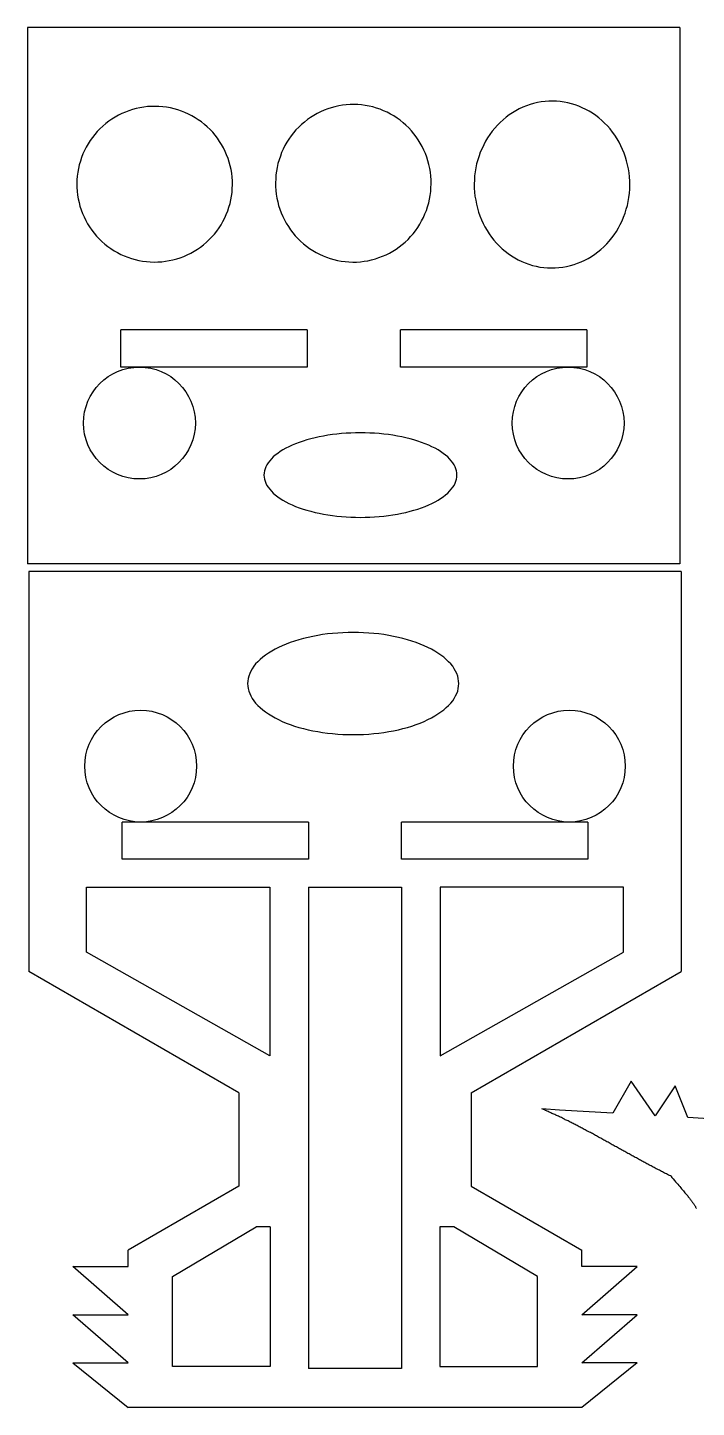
# Model space of a CAD drawing. Header units: millimetres. Extents: x 78 to 181, y 95 to 229.
# Drawn here: x 84.9 to 120.8, y 95.5 to 169.5 of the extents above; entities that cross this region are included whole.
import ezdxf

# ---------------------------------------------------------------- set-up
doc = ezdxf.new("R2010")
doc.units = ezdxf.units.MM
doc.layers.add('7', color=7, linetype='Continuous')

msp = doc.modelspace()

# ---------------------------------------------------------------- linework, layer by layer
at = {"color": 2}
for p, q in [((119.903, 169.471), (84.903, 169.471)), ((84.903, 169.471), (84.903, 140.714)), ((119.903, 169.471), (119.903, 140.714)), ((99.903, 153.265), (89.903, 153.265)), ((89.903, 151.265), (89.903, 153.265)), ((99.903, 153.265), (99.903, 151.265)), ((114.903, 153.265), (104.903, 153.265)), ((104.903, 151.265), (104.903, 153.265)), ((114.903, 153.265), (114.903, 151.265)), ((99.903, 151.265), (89.903, 151.265)), ((114.903, 151.265), (104.903, 151.265)), ((119.903, 140.714), (84.903, 140.714)), ((119.969, 140.309), (84.969, 140.309)), ((84.969, 140.309), (84.969, 118.853)), ((119.969, 140.309), (119.969, 118.853)), ((99.969, 126.87), (89.969, 126.87)), ((89.969, 124.87), (89.969, 126.87)), ((99.969, 126.87), (99.969, 124.87)), ((114.969, 126.87), (104.969, 126.87)), ((104.969, 124.87), (104.969, 126.87)), ((114.969, 126.87), (114.969, 124.87)), ((99.969, 124.87), (89.969, 124.87)), ((114.969, 124.87), (104.969, 124.87)), ((88.071, 123.368), (97.901, 123.368)), ((88.071, 119.882), (88.071, 123.368)), ((97.901, 123.368), (97.901, 114.34)), ((99.975, 123.368), (99.975, 97.569)), ((99.975, 123.368), (104.963, 123.368)), ((104.963, 123.368), (104.963, 97.569)), ((116.868, 123.368), (107.038, 123.368)), ((107.038, 123.368), (107.038, 114.34)), ((116.868, 119.882), (116.868, 123.368)), ((97.901, 114.34), (88.071, 119.882)), ((107.038, 114.34), (116.868, 119.882)), ((96.244, 112.344), (84.969, 118.853)), ((108.695, 112.344), (119.969, 118.853)), ((117.278, 112.98), (116.3, 111.254)), ((118.566, 111.12), (117.278, 112.98)), ((119.649, 112.722), (118.566, 111.12)), ((120.319, 111.019), (119.649, 112.722)), ((96.244, 112.344), (96.244, 107.344)), ((108.695, 112.344), (108.695, 107.344)), ((96.244, 107.344), (90.302, 103.913)), ((108.695, 107.344), (114.636, 103.913)), ((92.679, 102.494), (97.166, 105.167)), ((97.926, 105.167), (97.166, 105.167)), ((97.926, 105.167), (97.926, 97.671)), ((107.772, 105.167), (107.012, 105.167)), ((107.012, 105.167), (107.012, 97.671)), ((112.26, 102.494), (107.772, 105.167)), ((90.302, 103.03), (90.302, 103.913)), ((114.636, 103.03), (114.636, 103.913)), ((87.328, 103.03), (90.302, 103.03)), ((90.302, 100.447), (87.328, 103.03)), ((117.611, 103.03), (114.636, 103.03)), ((114.636, 100.447), (117.611, 103.03)), ((92.679, 97.671), (92.679, 102.494)), ((112.26, 97.671), (112.26, 102.494)), ((87.328, 100.447), (90.302, 100.447)), ((90.302, 97.863), (87.328, 100.447)), ((117.611, 100.447), (114.636, 100.447)), ((114.636, 97.863), (117.611, 100.447)), ((87.328, 97.863), (90.302, 97.863)), ((87.328, 97.863), (90.302, 95.479)), ((97.926, 97.671), (92.679, 97.671)), ((107.012, 97.671), (112.26, 97.671)), ((117.611, 97.863), (114.636, 97.863)), ((117.611, 97.863), (114.636, 95.479)), ((104.963, 97.569), (99.975, 97.569)), ((114.636, 95.479), (90.302, 95.479))]:
    msp.add_line(p, q, dxfattribs=at)
at = {"color": 1}
for p, q in [((117.278, 112.98), (116.3, 111.254)), ((118.566, 111.12), (117.278, 112.98)), ((119.649, 112.722), (118.566, 111.12)), ((120.319, 111.019), (119.649, 112.722))]:
    msp.add_line(p, q, dxfattribs=at)
at = {"color": 2}
for points in [[(91.693, 156.899, 0), (91.893, 156.902, 0), (92.103, 156.916, 0), (92.303, 156.94, 0), (92.503, 156.973, 0), (92.703, 157.017, 0), (92.903, 157.07, 0), (93.093, 157.133, 0), (93.293, 157.205, 0), (93.473, 157.287, 0), (93.663, 157.378, 0), (93.843, 157.478, 0), (94.013, 157.586, 0), (94.183, 157.703, 0), (94.343, 157.828, 0), (94.503, 157.96, 0), (94.653, 158.101, 0), (94.793, 158.248, 0), (94.923, 158.402, 0), (95.053, 158.563, 0), (95.173, 158.73, 0), (95.283, 158.902, 0), (95.383, 159.08, 0), (95.483, 159.262, 0), (95.563, 159.449, 0), (95.643, 159.639, 0), (95.703, 159.833, 0), (95.763, 160.031, 0), (95.803, 160.23, 0), (95.843, 160.432, 0), (95.873, 160.635, 0), (95.883, 160.839, 0), (95.893, 161.044, 0), (95.893, 161.249, 0), (95.873, 161.454, 0), (95.853, 161.657, 0), (95.823, 161.859, 0), (95.773, 162.06, 0), (95.723, 162.257, 0), (95.663, 162.452, 0), (95.583, 162.644, 0), (95.503, 162.832, 0), (95.413, 163.016, 0), (95.313, 163.195, 0), (95.203, 163.369, 0), (95.093, 163.537, 0), (94.963, 163.7, 0), (94.833, 163.856, 0), (94.693, 164.005, 0), (94.543, 164.147, 0), (94.393, 164.282, 0), (94.233, 164.41, 0), (94.063, 164.529, 0), (93.893, 164.64, 0), (93.713, 164.742, 0), (93.533, 164.835, 0), (93.343, 164.92, 0), (93.153, 164.995, 0), (92.963, 165.061, 0), (92.763, 165.117, 0), (92.563, 165.163, 0), (92.363, 165.199, 0), (92.153, 165.226, 0), (91.953, 165.242, 0), (91.753, 165.249, 0), (91.543, 165.245, 0), (91.343, 165.232, 0), (91.133, 165.208, 0), (90.933, 165.175, 0), (90.733, 165.131, 0), (90.533, 165.078, 0), (90.343, 165.015, 0), (90.153, 164.943, 0), (89.963, 164.861, 0), (89.773, 164.77, 0), (89.603, 164.67, 0), (89.423, 164.562, 0), (89.253, 164.445, 0), (89.093, 164.32, 0), (88.933, 164.187, 0), (88.783, 164.047, 0), (88.643, 163.9, 0), (88.513, 163.746, 0), (88.383, 163.585, 0), (88.263, 163.418, 0), (88.153, 163.246, 0), (88.053, 163.068, 0), (87.953, 162.886, 0), (87.873, 162.699, 0), (87.793, 162.508, 0), (87.733, 162.314, 0), (87.673, 162.117, 0), (87.633, 161.918, 0), (87.593, 161.716, 0), (87.563, 161.513, 0), (87.553, 161.308, 0), (87.543, 161.104, 0), (87.543, 160.899, 0), (87.563, 160.694, 0), (87.583, 160.491, 0), (87.623, 160.289, 0), (87.663, 160.088, 0), (87.713, 159.89, 0), (87.773, 159.695, 0), (87.853, 159.504, 0), (87.933, 159.316, 0), (88.023, 159.132, 0), (88.123, 158.953, 0), (88.233, 158.779, 0), (88.343, 158.611, 0), (88.473, 158.448, 0), (88.603, 158.292, 0), (88.743, 158.143, 0), (88.893, 158, 0), (89.043, 157.865, 0), (89.203, 157.738, 0), (89.373, 157.619, 0), (89.543, 157.508, 0), (89.723, 157.406, 0), (89.903, 157.312, 0), (90.093, 157.228, 0), (90.283, 157.153, 0), (90.483, 157.087, 0), (90.673, 157.031, 0), (90.873, 156.985, 0), (91.073, 156.948, 0), (91.283, 156.922, 0), (91.483, 156.905, 0), (91.693, 156.899, 0)], [(102.353, 156.897, 0), (102.553, 156.9, 0), (102.763, 156.914, 0), (102.963, 156.938, 0), (103.163, 156.972, 0), (103.363, 157.016, 0), (103.563, 157.07, 0), (103.753, 157.134, 0), (103.953, 157.207, 0), (104.133, 157.29, 0), (104.323, 157.382, 0), (104.503, 157.483, 0), (104.673, 157.592, 0), (104.843, 157.711, 0), (105.003, 157.837, 0), (105.163, 157.972, 0), (105.313, 158.113, 0), (105.453, 158.263, 0), (105.583, 158.419, 0), (105.713, 158.581, 0), (105.833, 158.75, 0), (105.943, 158.925, 0), (106.043, 159.104, 0), (106.143, 159.289, 0), (106.223, 159.478, 0), (106.303, 159.671, 0), (106.363, 159.868, 0), (106.423, 160.067, 0), (106.473, 160.269, 0), (106.503, 160.473, 0), (106.533, 160.679, 0), (106.543, 160.886, 0), (106.553, 161.093, 0), (106.553, 161.3, 0), (106.533, 161.507, 0), (106.513, 161.713, 0), (106.483, 161.918, 0), (106.433, 162.121, 0), (106.383, 162.321, 0), (106.323, 162.518, 0), (106.253, 162.713, 0), (106.163, 162.903, 0), (106.073, 163.089, 0), (105.973, 163.27, 0), (105.863, 163.446, 0), (105.753, 163.616, 0), (105.623, 163.781, 0), (105.493, 163.939, 0), (105.353, 164.09, 0), (105.203, 164.234, 0), (105.053, 164.371, 0), (104.893, 164.499, 0), (104.723, 164.62, 0), (104.553, 164.732, 0), (104.373, 164.836, 0), (104.193, 164.93, 0), (104.003, 165.016, 0), (103.813, 165.092, 0), (103.623, 165.158, 0), (103.423, 165.215, 0), (103.223, 165.262, 0), (103.023, 165.299, 0), (102.823, 165.326, 0), (102.613, 165.342, 0), (102.413, 165.349, 0), (102.203, 165.345, 0), (102.003, 165.331, 0), (101.793, 165.307, 0), (101.593, 165.273, 0), (101.393, 165.229, 0), (101.193, 165.175, 0), (101.003, 165.112, 0), (100.813, 165.038, 0), (100.623, 164.956, 0), (100.433, 164.864, 0), (100.263, 164.763, 0), (100.083, 164.653, 0), (99.913, 164.535, 0), (99.753, 164.408, 0), (99.593, 164.274, 0), (99.453, 164.132, 0), (99.303, 163.983, 0), (99.173, 163.827, 0), (99.043, 163.664, 0), (98.923, 163.495, 0), (98.813, 163.321, 0), (98.713, 163.141, 0), (98.613, 162.957, 0), (98.533, 162.767, 0), (98.463, 162.574, 0), (98.393, 162.378, 0), (98.333, 162.178, 0), (98.293, 161.976, 0), (98.253, 161.772, 0), (98.223, 161.567, 0), (98.213, 161.36, 0), (98.203, 161.153, 0), (98.203, 160.945, 0), (98.223, 160.738, 0), (98.243, 160.532, 0), (98.283, 160.327, 0), (98.323, 160.125, 0), (98.373, 159.924, 0), (98.443, 159.727, 0), (98.513, 159.533, 0), (98.593, 159.343, 0), (98.683, 159.157, 0), (98.783, 158.976, 0), (98.893, 158.8, 0), (99.003, 158.629, 0), (99.133, 158.465, 0), (99.263, 158.307, 0), (99.403, 158.156, 0), (99.553, 158.011, 0), (99.703, 157.875, 0), (99.863, 157.746, 0), (100.033, 157.625, 0), (100.203, 157.513, 0), (100.383, 157.41, 0), (100.563, 157.315, 0), (100.753, 157.23, 0), (100.943, 157.154, 0), (101.143, 157.087, 0), (101.333, 157.031, 0), (101.533, 156.984, 0), (101.733, 156.947, 0), (101.943, 156.92, 0), (102.143, 156.903, 0), (102.353, 156.897, 0)], [(113.003, 156.58, 0), (113.213, 156.583, 0), (113.413, 156.598, 0), (113.623, 156.624, 0), (113.823, 156.66, 0), (114.023, 156.706, 0), (114.223, 156.764, 0), (114.413, 156.831, 0), (114.603, 156.909, 0), (114.793, 156.996, 0), (114.983, 157.094, 0), (115.163, 157.201, 0), (115.333, 157.317, 0), (115.503, 157.442, 0), (115.663, 157.576, 0), (115.823, 157.718, 0), (115.973, 157.869, 0), (116.113, 158.027, 0), (116.243, 158.192, 0), (116.373, 158.364, 0), (116.493, 158.543, 0), (116.603, 158.728, 0), (116.703, 158.918, 0), (116.803, 159.114, 0), (116.883, 159.314, 0), (116.963, 159.518, 0), (117.023, 159.726, 0), (117.083, 159.937, 0), (117.133, 160.151, 0), (117.163, 160.367, 0), (117.193, 160.585, 0), (117.213, 160.804, 0), (117.213, 161.024, 0), (117.213, 161.243, 0), (117.193, 161.462, 0), (117.173, 161.68, 0), (117.143, 161.897, 0), (117.093, 162.111, 0), (117.043, 162.323, 0), (116.983, 162.532, 0), (116.913, 162.738, 0), (116.823, 162.939, 0), (116.733, 163.136, 0), (116.633, 163.328, 0), (116.533, 163.514, 0), (116.413, 163.694, 0), (116.283, 163.868, 0), (116.153, 164.036, 0), (116.013, 164.196, 0), (115.863, 164.348, 0), (115.713, 164.493, 0), (115.553, 164.629, 0), (115.383, 164.757, 0), (115.213, 164.875, 0), (115.033, 164.985, 0), (114.853, 165.085, 0), (114.663, 165.175, 0), (114.473, 165.255, 0), (114.283, 165.326, 0), (114.083, 165.386, 0), (113.883, 165.435, 0), (113.683, 165.474, 0), (113.483, 165.503, 0), (113.273, 165.52, 0), (113.073, 165.527, 0), (112.863, 165.523, 0), (112.663, 165.508, 0), (112.463, 165.483, 0), (112.253, 165.447, 0), (112.053, 165.4, 0), (111.863, 165.343, 0), (111.663, 165.276, 0), (111.473, 165.198, 0), (111.283, 165.11, 0), (111.103, 165.013, 0), (110.923, 164.906, 0), (110.743, 164.79, 0), (110.583, 164.664, 0), (110.413, 164.53, 0), (110.263, 164.388, 0), (110.113, 164.238, 0), (109.963, 164.08, 0), (109.833, 163.914, 0), (109.703, 163.742, 0), (109.583, 163.563, 0), (109.473, 163.379, 0), (109.373, 163.188, 0), (109.283, 162.993, 0), (109.193, 162.793, 0), (109.123, 162.588, 0), (109.053, 162.38, 0), (108.993, 162.169, 0), (108.953, 161.955, 0), (108.913, 161.739, 0), (108.883, 161.521, 0), (108.873, 161.302, 0), (108.863, 161.083, 0), (108.863, 160.863, 0), (108.883, 160.644, 0), (108.903, 160.426, 0), (108.943, 160.21, 0), (108.983, 159.995, 0), (109.033, 159.783, 0), (109.093, 159.574, 0), (109.173, 159.369, 0), (109.253, 159.167, 0), (109.343, 158.971, 0), (109.443, 158.779, 0), (109.553, 158.593, 0), (109.663, 158.412, 0), (109.793, 158.238, 0), (109.923, 158.071, 0), (110.063, 157.911, 0), (110.213, 157.758, 0), (110.363, 157.614, 0), (110.523, 157.478, 0), (110.693, 157.35, 0), (110.863, 157.231, 0), (111.043, 157.122, 0), (111.223, 157.022, 0), (111.413, 156.931, 0), (111.603, 156.851, 0), (111.793, 156.781, 0), (111.993, 156.721, 0), (112.193, 156.671, 0), (112.393, 156.632, 0), (112.603, 156.604, 0), (112.803, 156.586, 0), (113.003, 156.58, 0)], [(107.933, 145.476, 0), (107.933, 145.587, 0), (107.913, 145.698, 0), (107.883, 145.808, 0), (107.843, 145.918, 0), (107.783, 146.026, 0), (107.713, 146.134, 0), (107.633, 146.239, 0), (107.543, 146.343, 0), (107.443, 146.445, 0), (107.323, 146.544, 0), (107.203, 146.641, 0), (107.063, 146.735, 0), (106.923, 146.826, 0), (106.763, 146.913, 0), (106.593, 146.998, 0), (106.423, 147.078, 0), (106.233, 147.155, 0), (106.043, 147.228, 0), (105.843, 147.296, 0), (105.633, 147.36, 0), (105.423, 147.42, 0), (105.203, 147.474, 0), (104.973, 147.524, 0), (104.743, 147.57, 0), (104.503, 147.61, 0), (104.263, 147.644, 0), (104.023, 147.674, 0), (103.773, 147.699, 0), (103.523, 147.718, 0), (103.273, 147.731, 0), (103.013, 147.739, 0), (102.763, 147.742, 0), (102.503, 147.739, 0), (102.253, 147.731, 0), (102.003, 147.718, 0), (101.753, 147.699, 0), (101.503, 147.674, 0), (101.263, 147.644, 0), (101.013, 147.61, 0), (100.783, 147.57, 0), (100.553, 147.524, 0), (100.323, 147.474, 0), (100.103, 147.42, 0), (99.883, 147.36, 0), (99.683, 147.296, 0), (99.473, 147.228, 0), (99.283, 147.155, 0), (99.103, 147.078, 0), (98.923, 146.998, 0), (98.763, 146.913, 0), (98.603, 146.826, 0), (98.453, 146.735, 0), (98.323, 146.641, 0), (98.193, 146.544, 0), (98.083, 146.445, 0), (97.983, 146.343, 0), (97.893, 146.239, 0), (97.813, 146.134, 0), (97.743, 146.026, 0), (97.683, 145.918, 0), (97.643, 145.808, 0), (97.613, 145.698, 0), (97.593, 145.587, 0), (97.583, 145.476, 0), (97.593, 145.364, 0), (97.613, 145.254, 0), (97.643, 145.143, 0), (97.683, 145.034, 0), (97.743, 144.925, 0), (97.813, 144.818, 0), (97.893, 144.712, 0), (97.983, 144.608, 0), (98.083, 144.507, 0), (98.193, 144.407, 0), (98.323, 144.311, 0), (98.453, 144.217, 0), (98.603, 144.126, 0), (98.763, 144.038, 0), (98.923, 143.954, 0), (99.103, 143.873, 0), (99.283, 143.796, 0), (99.473, 143.724, 0), (99.683, 143.655, 0), (99.883, 143.591, 0), (100.103, 143.532, 0), (100.323, 143.477, 0), (100.553, 143.427, 0), (100.783, 143.382, 0), (101.013, 143.342, 0), (101.263, 143.307, 0), (101.503, 143.277, 0), (101.753, 143.253, 0), (102.003, 143.234, 0), (102.253, 143.22, 0), (102.503, 143.212, 0), (102.763, 143.209, 0), (103.013, 143.212, 0), (103.273, 143.22, 0), (103.523, 143.234, 0), (103.773, 143.253, 0), (104.023, 143.277, 0), (104.263, 143.307, 0), (104.503, 143.342, 0), (104.743, 143.382, 0), (104.973, 143.427, 0), (105.203, 143.477, 0), (105.423, 143.532, 0), (105.633, 143.591, 0), (105.843, 143.655, 0), (106.043, 143.724, 0), (106.233, 143.796, 0), (106.423, 143.873, 0), (106.593, 143.954, 0), (106.763, 144.038, 0), (106.923, 144.126, 0), (107.063, 144.217, 0), (107.203, 144.311, 0), (107.323, 144.407, 0), (107.443, 144.507, 0), (107.543, 144.608, 0), (107.633, 144.712, 0), (107.713, 144.818, 0), (107.783, 144.925, 0), (107.843, 145.034, 0), (107.883, 145.143, 0), (107.913, 145.254, 0), (107.933, 145.364, 0), (107.933, 145.476, 0)], [(108.039, 134.296, 0), (108.029, 134.43, 0), (108.009, 134.565, 0), (107.979, 134.698, 0), (107.929, 134.83, 0), (107.869, 134.962, 0), (107.789, 135.091, 0), (107.709, 135.219, 0), (107.609, 135.344, 0), (107.489, 135.467, 0), (107.369, 135.587, 0), (107.229, 135.705, 0), (107.079, 135.818, 0), (106.919, 135.928, 0), (106.749, 136.034, 0), (106.569, 136.136, 0), (106.379, 136.233, 0), (106.179, 136.326, 0), (105.969, 136.414, 0), (105.749, 136.497, 0), (105.519, 136.574, 0), (105.289, 136.646, 0), (105.039, 136.712, 0), (104.799, 136.773, 0), (104.539, 136.827, 0), (104.279, 136.876, 0), (104.019, 136.918, 0), (103.749, 136.954, 0), (103.479, 136.983, 0), (103.209, 137.006, 0), (102.929, 137.023, 0), (102.649, 137.032, 0), (102.379, 137.036, 0), (102.099, 137.032, 0), (101.819, 137.023, 0), (101.539, 137.006, 0), (101.269, 136.983, 0), (100.999, 136.954, 0), (100.729, 136.918, 0), (100.469, 136.876, 0), (100.209, 136.827, 0), (99.949, 136.773, 0), (99.709, 136.712, 0), (99.459, 136.646, 0), (99.229, 136.574, 0), (98.999, 136.497, 0), (98.779, 136.414, 0), (98.569, 136.326, 0), (98.369, 136.233, 0), (98.179, 136.136, 0), (97.999, 136.034, 0), (97.829, 135.928, 0), (97.669, 135.818, 0), (97.519, 135.705, 0), (97.379, 135.587, 0), (97.259, 135.467, 0), (97.139, 135.344, 0), (97.039, 135.219, 0), (96.959, 135.091, 0), (96.879, 134.962, 0), (96.819, 134.83, 0), (96.769, 134.698, 0), (96.739, 134.565, 0), (96.719, 134.43, 0), (96.709, 134.296, 0), (96.719, 134.162, 0), (96.739, 134.027, 0), (96.769, 133.894, 0), (96.819, 133.762, 0), (96.879, 133.63, 0), (96.959, 133.501, 0), (97.039, 133.373, 0), (97.139, 133.248, 0), (97.259, 133.125, 0), (97.379, 133.005, 0), (97.519, 132.888, 0), (97.669, 132.774, 0), (97.829, 132.664, 0), (97.999, 132.558, 0), (98.179, 132.456, 0), (98.369, 132.359, 0), (98.569, 132.266, 0), (98.779, 132.178, 0), (98.999, 132.095, 0), (99.229, 132.018, 0), (99.459, 131.946, 0), (99.709, 131.88, 0), (99.949, 131.819, 0), (100.209, 131.765, 0), (100.469, 131.716, 0), (100.729, 131.674, 0), (100.999, 131.638, 0), (101.269, 131.609, 0), (101.539, 131.586, 0), (101.819, 131.569, 0), (102.099, 131.56, 0), (102.379, 131.556, 0), (102.649, 131.56, 0), (102.929, 131.569, 0), (103.209, 131.586, 0), (103.479, 131.609, 0), (103.749, 131.638, 0), (104.019, 131.674, 0), (104.279, 131.716, 0), (104.539, 131.765, 0), (104.799, 131.819, 0), (105.039, 131.88, 0), (105.289, 131.946, 0), (105.519, 132.018, 0), (105.749, 132.095, 0), (105.969, 132.178, 0), (106.179, 132.266, 0), (106.379, 132.359, 0), (106.569, 132.456, 0), (106.749, 132.558, 0), (106.919, 132.664, 0), (107.079, 132.774, 0), (107.229, 132.888, 0), (107.369, 133.005, 0), (107.489, 133.125, 0), (107.609, 133.248, 0), (107.709, 133.373, 0), (107.789, 133.501, 0), (107.869, 133.63, 0), (107.929, 133.762, 0), (107.979, 133.894, 0), (108.009, 134.027, 0), (108.029, 134.162, 0), (108.039, 134.296, 0)]]:
    msp.add_polyline3d(points, dxfattribs=at)
at = {"color": 1}
for points in [[(119.406, 107.888, 0), (119.351, 107.908, 0), (119.296, 107.938, 0), (119.241, 107.968, 0), (119.186, 107.998, 0), (119.131, 108.018, 0), (119.076, 108.048, 0), (119.021, 108.078, 0), (118.966, 108.108, 0), (118.91, 108.138, 0), (118.855, 108.168, 0), (118.799, 108.198, 0), (118.744, 108.218, 0), (118.688, 108.248, 0), (118.632, 108.278, 0), (118.577, 108.308, 0), (118.521, 108.338, 0), (118.465, 108.368, 0), (118.409, 108.398, 0), (118.353, 108.428, 0), (118.297, 108.458, 0), (118.241, 108.488, 0), (118.185, 108.518, 0), (118.129, 108.548, 0), (118.073, 108.578, 0), (118.016, 108.608, 0), (117.96, 108.638, 0), (117.904, 108.668, 0), (117.848, 108.698, 0), (117.791, 108.728, 0), (117.735, 108.758, 0), (117.678, 108.788, 0), (117.622, 108.828, 0), (117.566, 108.858, 0), (117.509, 108.888, 0), (117.453, 108.918, 0), (117.396, 108.948, 0), (117.34, 108.978, 0), (117.283, 109.008, 0), (117.227, 109.038, 0), (117.17, 109.068, 0), (117.114, 109.098, 0), (117.057, 109.138, 0), (117.001, 109.168, 0), (116.944, 109.198, 0), (116.888, 109.228, 0), (116.831, 109.258, 0), (116.775, 109.288, 0), (116.718, 109.318, 0), (116.662, 109.348, 0), (116.605, 109.388, 0), (116.549, 109.418, 0), (116.493, 109.448, 0), (116.436, 109.478, 0), (116.38, 109.508, 0), (116.324, 109.538, 0), (116.268, 109.568, 0), (116.211, 109.598, 0), (116.155, 109.638, 0), (116.099, 109.668, 0), (116.043, 109.698, 0), (115.987, 109.728, 0), (115.931, 109.758, 0), (115.875, 109.788, 0), (115.819, 109.818, 0), (115.763, 109.848, 0), (115.707, 109.878, 0), (115.651, 109.908, 0), (115.596, 109.938, 0), (115.54, 109.968, 0), (115.484, 109.998, 0), (115.429, 110.038, 0), (115.373, 110.068, 0), (115.318, 110.098, 0), (115.263, 110.128, 0), (115.208, 110.158, 0), (115.152, 110.188, 0), (115.097, 110.218, 0), (115.042, 110.238, 0), (114.987, 110.268, 0), (114.933, 110.298, 0), (114.878, 110.328, 0), (114.823, 110.358, 0), (114.769, 110.388, 0), (114.714, 110.418, 0), (114.66, 110.448, 0), (114.605, 110.478, 0), (114.551, 110.508, 0), (114.497, 110.528, 0), (114.443, 110.558, 0), (114.389, 110.588, 0), (114.336, 110.618, 0), (114.282, 110.648, 0), (114.228, 110.668, 0), (114.175, 110.698, 0), (114.122, 110.728, 0), (114.069, 110.758, 0), (114.015, 110.778, 0), (113.963, 110.808, 0), (113.91, 110.838, 0), (113.857, 110.858, 0), (113.805, 110.888, 0), (113.752, 110.908, 0), (113.7, 110.938, 0), (113.648, 110.958, 0), (113.596, 110.988, 0), (113.544, 111.018, 0), (113.492, 111.038, 0), (113.441, 111.058, 0), (113.389, 111.088, 0), (113.338, 111.108, 0), (113.287, 111.138, 0), (113.236, 111.158, 0), (113.185, 111.178, 0), (113.134, 111.208, 0), (113.084, 111.228, 0), (113.034, 111.248, 0), (112.984, 111.278, 0), (112.934, 111.298, 0), (112.884, 111.318, 0), (112.834, 111.338, 0), (112.785, 111.358, 0), (112.735, 111.378, 0), (112.686, 111.408, 0), (112.637, 111.428, 0), (112.589, 111.448, 0), (112.54, 111.468, 0), (112.492, 111.488, 0)], [(119.406, 107.888, 0), (119.475, 107.808, 0), (119.542, 107.728, 0), (119.607, 107.648, 0), (119.669, 107.578, 0), (119.729, 107.508, 0), (119.786, 107.448, 0), (119.842, 107.378, 0), (119.895, 107.318, 0), (119.945, 107.258, 0), (119.994, 107.198, 0), (120.041, 107.148, 0), (120.086, 107.088, 0), (120.129, 107.038, 0), (120.17, 106.988, 0), (120.209, 106.948, 0), (120.246, 106.898, 0), (120.282, 106.858, 0), (120.317, 106.818, 0), (120.349, 106.778, 0), (120.381, 106.738, 0), (120.411, 106.698, 0), (120.439, 106.658, 0), (120.466, 106.628, 0), (120.492, 106.588, 0), (120.517, 106.558, 0), (120.541, 106.528, 0), (120.563, 106.498, 0), (120.585, 106.468, 0), (120.606, 106.438, 0), (120.625, 106.408, 0), (120.644, 106.378, 0), (120.663, 106.358, 0), (120.68, 106.328, 0), (120.697, 106.298, 0), (120.713, 106.278, 0), (120.729, 106.248, 0), (120.744, 106.218, 0), (120.759, 106.198, 0), (120.774, 106.168, 0), (120.788, 106.138, 0)]]:
    msp.add_polyline3d(points, dxfattribs=at)
at = {"color": 2}
for centre in [(90.903, 148.265), (113.903, 148.265), (90.969, 129.869), (113.969, 129.869)]:
    msp.add_circle(centre, 3, dxfattribs=at)
at = {"layer": '7', "color": 1, "linetype": 'Continuous'}
for points in [[(116.3, 111.254), (113.449, 111.426), (112.492, 111.485)], [(127.71, 110.624), (124.856, 110.769), (122.004, 110.923), (120.319, 111.019)]]:
    msp.add_lwpolyline(points, dxfattribs=at)
at = {"layer": '7', "color": 2, "linetype": 'Continuous'}
msp.add_lwpolyline([(127.71, 110.624), (124.856, 110.769), (122.004, 110.923), (120.319, 111.019)], dxfattribs=at)

doc.saveas('drawing.dxf')
